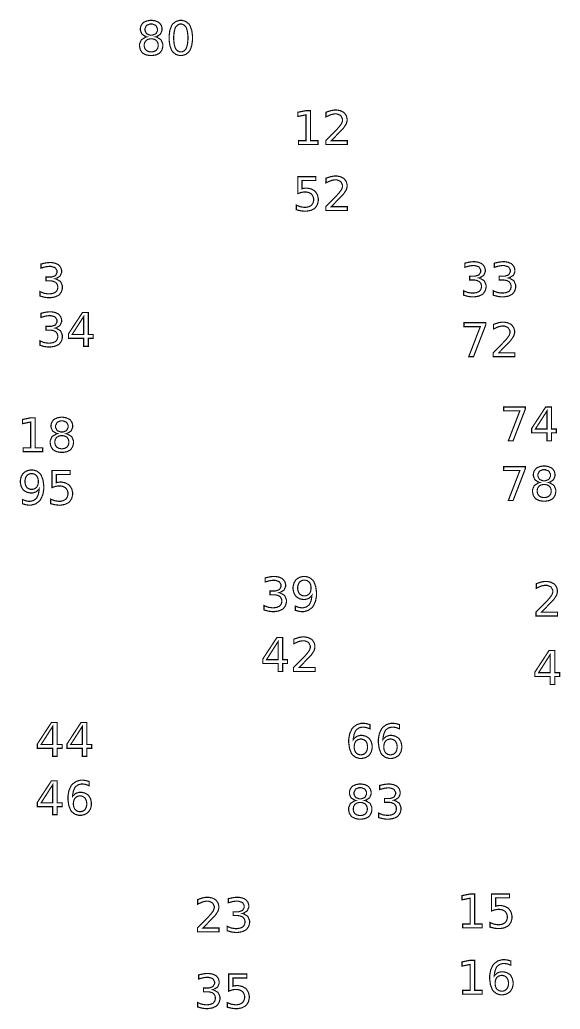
# Model space of a CAD drawing. Extents: x 0.2 to 50.1, y 1.6 to 26.7.
# Drawn here: x 38.19 to 43.03, y 4.73 to 13.6 of the extents above; entities that cross this region are included whole.
import ezdxf

# ---------------------------------------------------------------- set-up
doc = ezdxf.new("R2010")
doc.units = 0
doc.layers.get('0').update_dxf_attribs({"linetype": 'CONTINUOUS'})

msp = doc.modelspace()

# ---------------------------------------------------------------- linework, layer by layer
at = {"color": 1, "const_width": 0.010417}
for points in [[(39.3212, 13.4442), (39.3167, 13.4453), (39.2824, 13.4657), (39.28, 13.4687), (39.2775, 13.4717), (39.2651, 13.5027), (39.2651, 13.513), (39.2651, 13.5212), (39.2715, 13.5456), (39.2867, 13.567), (39.291, 13.5705), (39.2954, 13.5741), (39.3218, 13.5864), (39.3521, 13.5917), (39.3622, 13.5917), (39.3722, 13.5917), (39.4026, 13.5864), (39.429, 13.5741), (39.4333, 13.5705), (39.4378, 13.567), (39.4529, 13.5456), (39.4594, 13.5212), (39.4594, 13.513), (39.4594, 13.5019), (39.4471, 13.4717), (39.4447, 13.4687), (39.4422, 13.4657), (39.4081, 13.4453), (39.4036, 13.4442), (39.4086, 13.443), (39.4471, 13.4204), (39.4499, 13.417), (39.4526, 13.4137), (39.4664, 13.3794), (39.4664, 13.368), (39.4664, 13.3582), (39.4596, 13.3289), (39.4439, 13.304), (39.4394, 13.3001), (39.435, 13.2962), (39.4067, 13.2825), (39.3733, 13.2766), (39.3622, 13.2766), (39.3511, 13.2766), (39.3178, 13.2825), (39.2894, 13.2962), (39.285, 13.3001), (39.2804, 13.304), (39.2647, 13.3289), (39.2581, 13.3582), (39.2581, 13.368), (39.2581, 13.3803), (39.2719, 13.4137), (39.2747, 13.417), (39.2775, 13.4204), (39.3163, 13.443), (39.3212, 13.4442)], [(39.3063, 13.5091), (39.3063, 13.4999), (39.3185, 13.4746), (39.321, 13.4724), (39.3235, 13.4702), (39.3525, 13.4592), (39.3622, 13.4592), (39.3725, 13.4592), (39.4011, 13.4702), (39.4036, 13.4724), (39.4061, 13.4746), (39.4186, 13.5005), (39.4186, 13.5091), (39.4186, 13.5183), (39.4061, 13.5438), (39.4036, 13.546), (39.4011, 13.5482), (39.3719, 13.5592), (39.3622, 13.5592), (39.3519, 13.5592), (39.3235, 13.5482), (39.321, 13.546), (39.3185, 13.5438), (39.3063, 13.5177), (39.3063, 13.5091)], [(39.6275, 13.5917), (39.6388, 13.5917), (39.6726, 13.5817), (39.7011, 13.5581), (39.7056, 13.5514), (39.7101, 13.5447), (39.7257, 13.5018), (39.7325, 13.451), (39.7325, 13.434), (39.7325, 13.4171), (39.7257, 13.3664), (39.7101, 13.3237), (39.7056, 13.317), (39.7011, 13.3103), (39.6726, 13.2867), (39.6388, 13.2766), (39.6275, 13.2766), (39.6163, 13.2766), (39.5825, 13.2867), (39.554, 13.3103), (39.5496, 13.317), (39.5451, 13.3237), (39.5293, 13.3664), (39.5226, 13.4171), (39.5226, 13.434), (39.5226, 13.451), (39.5293, 13.5018), (39.5451, 13.5447), (39.5496, 13.5514), (39.554, 13.5581), (39.5825, 13.5817), (39.6163, 13.5917), (39.6275, 13.5917)], [(39.6275, 13.5592), (39.6206, 13.5592), (39.5997, 13.5514), (39.5824, 13.5332), (39.5797, 13.5279), (39.5771, 13.5227), (39.5678, 13.4888), (39.5639, 13.4477), (39.5639, 13.434), (39.5639, 13.4204), (39.5678, 13.3794), (39.5771, 13.3457), (39.5797, 13.3404), (39.5824, 13.3352), (39.5997, 13.317), (39.6206, 13.3092), (39.6275, 13.3092), (39.6344, 13.3092), (39.6556, 13.317), (39.6728, 13.3352), (39.6754, 13.3404), (39.6781, 13.3457), (39.6875, 13.3794), (39.6915, 13.4204), (39.6915, 13.434), (39.6915, 13.4477), (39.6875, 13.4888), (39.6781, 13.5227), (39.6754, 13.5279), (39.6728, 13.5332), (39.6556, 13.5514), (39.6344, 13.5592), (39.6275, 13.5592)], [(39.3622, 13.4268), (39.3557, 13.4268), (39.336, 13.4228), (39.3189, 13.4136), (39.3163, 13.411), (39.3133, 13.4084), (39.3036, 13.3924), (39.2994, 13.3741), (39.2994, 13.368), (39.2994, 13.3619), (39.3036, 13.3434), (39.3133, 13.3274), (39.3163, 13.3248), (39.3189, 13.3222), (39.336, 13.3131), (39.3557, 13.3092), (39.3622, 13.3092), (39.3688, 13.3092), (39.3883, 13.3131), (39.4056, 13.3222), (39.4085, 13.3248), (39.4113, 13.3275), (39.4211, 13.3435), (39.4254, 13.3619), (39.4254, 13.368), (39.4254, 13.3741), (39.4211, 13.3924), (39.4113, 13.4084), (39.4085, 13.411), (39.4056, 13.4136), (39.3885, 13.4228), (39.3688, 13.4268), (39.3622, 13.4268)], [(40.6818, 12.5137), (40.749, 12.5137), (40.749, 12.7455), (40.676, 12.731), (40.676, 12.7683), (40.7486, 12.783), (40.7897, 12.783), (40.7897, 12.5137), (40.8567, 12.5137), (40.8567, 12.4792), (40.6818, 12.4792), (40.6818, 12.5137)], [(40.9753, 12.5137), (41.1188, 12.5137), (41.1188, 12.4792), (40.9261, 12.4792), (40.9261, 12.5137), (40.9299, 12.5178), (40.9535, 12.5422), (40.9829, 12.5721), (40.9896, 12.5788), (40.9964, 12.5857), (41.0226, 12.6124), (41.0388, 12.6294), (41.0404, 12.6313), (41.0436, 12.635), (41.0667, 12.6663), (41.0679, 12.6689), (41.0693, 12.6715), (41.076, 12.6922), (41.076, 12.6991), (41.076, 12.7089), (41.0617, 12.7361), (41.0589, 12.7386), (41.0561, 12.7412), (41.025, 12.754), (41.0146, 12.754), (41.0044, 12.754), (40.9774, 12.7484), (40.9738, 12.7472), (40.9703, 12.7462), (40.9321, 12.7291), (40.9281, 12.7268), (40.9281, 12.7683), (40.9321, 12.77), (40.9707, 12.7824), (40.9742, 12.7833), (40.9778, 12.7841), (41.0049, 12.7885), (41.0139, 12.7885), (41.0244, 12.7885), (41.0563, 12.7826), (41.0843, 12.7688), (41.089, 12.7648), (41.0938, 12.7609), (41.1101, 12.7374), (41.1172, 12.7108), (41.1172, 12.7019), (41.1172, 12.693), (41.1113, 12.6691), (41.1101, 12.6663), (41.1089, 12.6635), (41.0878, 12.6306), (41.0847, 12.6268), (41.0839, 12.6258), (41.0739, 12.6153), (41.0567, 12.5974), (41.0521, 12.5927), (41.0476, 12.5881), (41.0193, 12.5589), (40.9836, 12.5222), (40.9753, 12.5137)], [(40.6751, 12.1919), (40.8365, 12.1919), (40.8365, 12.1572), (40.7128, 12.1572), (40.7128, 12.0828), (40.7143, 12.0833), (40.7292, 12.0871), (40.7307, 12.0873), (40.7321, 12.0876), (40.7444, 12.0889), (40.7486, 12.0889), (40.76, 12.0889), (40.7942, 12.0819), (40.8242, 12.0655), (40.8292, 12.0609), (40.834, 12.0563), (40.8514, 12.0282), (40.8589, 11.9962), (40.8589, 11.9856), (40.8589, 11.9747), (40.8513, 11.942), (40.8333, 11.914), (40.8283, 11.9094), (40.8232, 11.9049), (40.7915, 11.8891), (40.7546, 11.8823), (40.7424, 11.8823), (40.7326, 11.8823), (40.7065, 11.885), (40.7033, 11.8855), (40.7, 11.8861), (40.6658, 11.8942), (40.6622, 11.8953), (40.6622, 11.9365), (40.6653, 11.9349), (40.6969, 11.9224), (40.7003, 11.9216), (40.7035, 11.9208), (40.7319, 11.9168), (40.7415, 11.9168), (40.7493, 11.9168), (40.7729, 11.9214), (40.7936, 11.9322), (40.7971, 11.9352), (40.8004, 11.9384), (40.8125, 11.9571), (40.8176, 11.9785), (40.8176, 11.9856), (40.8176, 11.9927), (40.8125, 12.0139), (40.8004, 12.0327), (40.7971, 12.0357), (40.7936, 12.0388), (40.7729, 12.0497), (40.7493, 12.0544), (40.7415, 12.0544), (40.7332, 12.0544), (40.7112, 12.0513), (40.7085, 12.0507), (40.7058, 12.0501), (40.6779, 12.0407), (40.6751, 12.0394), (40.6751, 12.1919)], [(40.9753, 11.9226), (41.1188, 11.9226), (41.1188, 11.8881), (40.9261, 11.8881), (40.9261, 11.9226), (40.9299, 11.9267), (40.9535, 11.9511), (40.9829, 11.981), (40.9896, 11.9877), (40.9964, 11.9946), (41.0226, 12.0213), (41.0388, 12.0383), (41.0404, 12.0403), (41.0436, 12.0439), (41.0667, 12.0753), (41.0679, 12.0778), (41.0693, 12.0804), (41.076, 12.1011), (41.076, 12.108), (41.076, 12.1178), (41.0617, 12.145), (41.0589, 12.1475), (41.0561, 12.1501), (41.025, 12.1629), (41.0146, 12.1629), (41.0044, 12.1629), (40.9774, 12.1573), (40.9738, 12.1561), (40.9703, 12.1551), (40.9321, 12.138), (40.9281, 12.1357), (40.9281, 12.1772), (40.9321, 12.1789), (40.9707, 12.1913), (40.9742, 12.1922), (40.9778, 12.193), (41.0049, 12.1974), (41.0139, 12.1974), (41.0244, 12.1974), (41.0563, 12.1915), (41.0843, 12.1777), (41.089, 12.1737), (41.0938, 12.1698), (41.1101, 12.1463), (41.1172, 12.1197), (41.1172, 12.1108), (41.1172, 12.1019), (41.1113, 12.078), (41.1101, 12.0752), (41.1089, 12.0724), (41.0878, 12.0395), (41.0847, 12.0357), (41.0839, 12.0347), (41.0739, 12.0242), (41.0567, 12.0063), (41.0521, 12.0016), (41.0476, 11.997), (41.0193, 11.9678), (40.9836, 11.9311), (40.9753, 11.9226)], [(38.5042, 11.2766), (38.509, 11.2756), (38.5474, 11.2538), (38.5501, 11.2504), (38.5529, 11.2471), (38.5668, 11.2126), (38.5668, 11.2011), (38.5668, 11.1912), (38.559, 11.1612), (38.541, 11.1356), (38.5358, 11.1315), (38.5307, 11.1274), (38.4983, 11.1131), (38.4606, 11.1069), (38.4479, 11.1069), (38.4381, 11.1069), (38.4119, 11.1102), (38.4086, 11.1108), (38.4053, 11.1115), (38.3703, 11.1207), (38.3668, 11.1219), (38.3668, 11.1616), (38.3696, 11.16), (38.4008, 11.1473), (38.4043, 11.1464), (38.4076, 11.1456), (38.4369, 11.1414), (38.4468, 11.1414), (38.4553, 11.1414), (38.4808, 11.1452), (38.5022, 11.1541), (38.5057, 11.1566), (38.509, 11.1592), (38.5208, 11.1755), (38.5258, 11.1947), (38.5258, 11.2011), (38.5258, 11.2071), (38.5211, 11.225), (38.5101, 11.2405), (38.5069, 11.243), (38.5038, 11.2456), (38.4844, 11.2544), (38.4621, 11.2582), (38.4546, 11.2582), (38.4193, 11.2582), (38.4193, 11.292), (38.4564, 11.292), (38.4679, 11.292), (38.4999, 11.3022), (38.5026, 11.3042), (38.5053, 11.3063), (38.5189, 11.3309), (38.5189, 11.3391), (38.5189, 11.3481), (38.505, 11.3729), (38.5022, 11.3749), (38.4994, 11.3771), (38.4658, 11.3875), (38.4546, 11.3875), (38.4456, 11.3875), (38.4217, 11.3845), (38.4185, 11.3838), (38.4151, 11.3833), (38.3797, 11.3736), (38.3758, 11.3723), (38.3758, 11.409), (38.3797, 11.4101), (38.4162, 11.4182), (38.4197, 11.4188), (38.4231, 11.4193), (38.4494, 11.422), (38.4583, 11.422), (38.4688, 11.422), (38.5003, 11.4167), (38.5278, 11.4043), (38.5324, 11.4008), (38.5369, 11.3972), (38.5528, 11.3758), (38.5597, 11.3514), (38.5597, 11.3433), (38.5597, 11.3326), (38.5475, 11.3037), (38.5451, 11.3007), (38.5428, 11.2978), (38.5086, 11.2778), (38.5042, 11.2766)], [(42.2993, 11.2839), (42.3042, 11.2829), (42.3425, 11.261), (42.3453, 11.2577), (42.3481, 11.2543), (42.3621, 11.2199), (42.3621, 11.2084), (42.3621, 11.1985), (42.3542, 11.1685), (42.3361, 11.1428), (42.331, 11.1387), (42.3258, 11.1347), (42.2936, 11.1203), (42.2557, 11.1142), (42.2431, 11.1142), (42.2333, 11.1142), (42.2072, 11.1175), (42.2039, 11.1181), (42.2004, 11.1188), (42.1656, 11.128), (42.1619, 11.1292), (42.1619, 11.1689), (42.1647, 11.1673), (42.1961, 11.1546), (42.1994, 11.1537), (42.2029, 11.1529), (42.2322, 11.1487), (42.2421, 11.1487), (42.2506, 11.1487), (42.276, 11.1525), (42.2975, 11.1614), (42.3008, 11.1639), (42.3042, 11.1665), (42.316, 11.1827), (42.321, 11.202), (42.321, 11.2084), (42.321, 11.2144), (42.3163, 11.2323), (42.3053, 11.2478), (42.3021, 11.2503), (42.299, 11.2528), (42.2797, 11.2617), (42.2572, 11.2655), (42.2499, 11.2655), (42.2144, 11.2655), (42.2144, 11.2993), (42.2515, 11.2993), (42.2632, 11.2993), (42.2951, 11.3095), (42.2978, 11.3115), (42.3006, 11.3135), (42.314, 11.3382), (42.314, 11.3464), (42.314, 11.3554), (42.3001, 11.3802), (42.2974, 11.3822), (42.2946, 11.3843), (42.261, 11.3948), (42.2499, 11.3948), (42.2408, 11.3948), (42.2168, 11.3918), (42.2136, 11.3911), (42.2103, 11.3905), (42.1749, 11.3809), (42.1711, 11.3796), (42.1711, 11.4163), (42.175, 11.4174), (42.2115, 11.4255), (42.2149, 11.4261), (42.2183, 11.4266), (42.2447, 11.4293), (42.2535, 11.4293), (42.264, 11.4293), (42.2954, 11.424), (42.3229, 11.4116), (42.3275, 11.408), (42.3321, 11.4045), (42.3481, 11.383), (42.3549, 11.3587), (42.3549, 11.3505), (42.3549, 11.3399), (42.3428, 11.3109), (42.3403, 11.308), (42.3379, 11.3051), (42.3038, 11.285), (42.2993, 11.2839)], [(42.5646, 11.2839), (42.5694, 11.2829), (42.6079, 11.261), (42.6106, 11.2577), (42.6133, 11.2543), (42.6274, 11.2199), (42.6274, 11.2084), (42.6274, 11.1985), (42.6196, 11.1685), (42.6014, 11.1428), (42.5962, 11.1387), (42.5911, 11.1347), (42.5589, 11.1203), (42.521, 11.1142), (42.5085, 11.1142), (42.4986, 11.1142), (42.4725, 11.1175), (42.4692, 11.1181), (42.4658, 11.1188), (42.4308, 11.128), (42.4272, 11.1292), (42.4272, 11.1689), (42.43, 11.1673), (42.4614, 11.1546), (42.4647, 11.1537), (42.4682, 11.1529), (42.4975, 11.1487), (42.5074, 11.1487), (42.5158, 11.1487), (42.5412, 11.1525), (42.5628, 11.1614), (42.5661, 11.1639), (42.5694, 11.1665), (42.5813, 11.1827), (42.5862, 11.202), (42.5862, 11.2084), (42.5862, 11.2144), (42.5817, 11.2323), (42.5706, 11.2478), (42.5675, 11.2503), (42.5643, 11.2528), (42.545, 11.2617), (42.5226, 11.2655), (42.5151, 11.2655), (42.4797, 11.2655), (42.4797, 11.2993), (42.5168, 11.2993), (42.5285, 11.2993), (42.5604, 11.3095), (42.5631, 11.3115), (42.5658, 11.3135), (42.5793, 11.3382), (42.5793, 11.3464), (42.5793, 11.3554), (42.5654, 11.3802), (42.5626, 11.3822), (42.5599, 11.3843), (42.5262, 11.3948), (42.5151, 11.3948), (42.5061, 11.3948), (42.4821, 11.3918), (42.4789, 11.3911), (42.4757, 11.3905), (42.4403, 11.3809), (42.4364, 11.3796), (42.4364, 11.4163), (42.4403, 11.4174), (42.4768, 11.4255), (42.4801, 11.4261), (42.4836, 11.4266), (42.51, 11.4293), (42.5189, 11.4293), (42.5293, 11.4293), (42.5607, 11.424), (42.5883, 11.4116), (42.5928, 11.408), (42.5974, 11.4045), (42.6133, 11.383), (42.6201, 11.3587), (42.6201, 11.3505), (42.6201, 11.3399), (42.6081, 11.3109), (42.6057, 11.308), (42.6032, 11.3051), (42.569, 11.285), (42.5646, 11.2839)], [(38.5042, 10.8351), (38.509, 10.834), (38.5474, 10.8122), (38.5501, 10.8088), (38.5529, 10.8055), (38.5668, 10.7711), (38.5668, 10.7596), (38.5668, 10.7496), (38.559, 10.7197), (38.541, 10.694), (38.5358, 10.6899), (38.5307, 10.6858), (38.4983, 10.6715), (38.4606, 10.6654), (38.4479, 10.6654), (38.4381, 10.6654), (38.4119, 10.6686), (38.4086, 10.6693), (38.4053, 10.6699), (38.3703, 10.6791), (38.3668, 10.6803), (38.3668, 10.7201), (38.3696, 10.7184), (38.4008, 10.7057), (38.4043, 10.7049), (38.4076, 10.704), (38.4369, 10.6999), (38.4468, 10.6999), (38.4553, 10.6999), (38.4808, 10.7037), (38.5022, 10.7126), (38.5057, 10.7151), (38.509, 10.7177), (38.5208, 10.7339), (38.5258, 10.7532), (38.5258, 10.7596), (38.5258, 10.7656), (38.5211, 10.7835), (38.5101, 10.7989), (38.5069, 10.8014), (38.5038, 10.804), (38.4844, 10.8128), (38.4621, 10.8166), (38.4546, 10.8166), (38.4193, 10.8166), (38.4193, 10.8505), (38.4564, 10.8505), (38.4679, 10.8505), (38.4999, 10.8606), (38.5026, 10.8626), (38.5053, 10.8647), (38.5189, 10.8894), (38.5189, 10.8976), (38.5189, 10.9065), (38.505, 10.9313), (38.5022, 10.9334), (38.4994, 10.9355), (38.4658, 10.946), (38.4546, 10.946), (38.4456, 10.946), (38.4217, 10.9429), (38.4185, 10.9423), (38.4151, 10.9417), (38.3797, 10.9321), (38.3758, 10.9308), (38.3758, 10.9674), (38.3797, 10.9685), (38.4162, 10.9767), (38.4197, 10.9772), (38.4231, 10.9778), (38.4494, 10.9805), (38.4583, 10.9805), (38.4688, 10.9805), (38.5003, 10.9752), (38.5278, 10.9628), (38.5324, 10.9592), (38.5369, 10.9557), (38.5528, 10.9342), (38.5597, 10.9098), (38.5597, 10.9017), (38.5597, 10.8911), (38.5475, 10.8621), (38.5451, 10.8592), (38.5428, 10.8563), (38.5086, 10.8362), (38.5042, 10.8351)], [(38.7471, 10.975), (38.7988, 10.975), (38.7988, 10.7771), (38.8421, 10.7771), (38.8421, 10.7428), (38.7988, 10.7428), (38.7988, 10.6712), (38.7579, 10.6712), (38.7579, 10.7428), (38.6208, 10.7428), (38.6208, 10.7826), (38.7471, 10.975)], [(38.7579, 10.9392), (38.6542, 10.7771), (38.7579, 10.7771), (38.7579, 10.9392)], [(42.1646, 10.8826), (42.3599, 10.8826), (42.3599, 10.865), (42.2494, 10.5788), (42.2067, 10.5788), (42.3104, 10.8479), (42.1646, 10.8479), (42.1646, 10.8826)], [(42.4754, 10.6133), (42.6189, 10.6133), (42.6189, 10.5788), (42.4261, 10.5788), (42.4261, 10.6133), (42.43, 10.6173), (42.4536, 10.6417), (42.4831, 10.6716), (42.4897, 10.6784), (42.4965, 10.6852), (42.5226, 10.7119), (42.5388, 10.7289), (42.5406, 10.7309), (42.5437, 10.7346), (42.5668, 10.7659), (42.5681, 10.7684), (42.5694, 10.7711), (42.5761, 10.7917), (42.5761, 10.7986), (42.5761, 10.8085), (42.5618, 10.8356), (42.559, 10.8381), (42.5561, 10.8407), (42.525, 10.8535), (42.5147, 10.8535), (42.5044, 10.8535), (42.4775, 10.8479), (42.4739, 10.8468), (42.4703, 10.8457), (42.4322, 10.8287), (42.4281, 10.8264), (42.4281, 10.8678), (42.4322, 10.8695), (42.4707, 10.882), (42.4743, 10.8828), (42.4779, 10.8837), (42.505, 10.888), (42.514, 10.888), (42.5246, 10.888), (42.5563, 10.8821), (42.5844, 10.8683), (42.5892, 10.8644), (42.5938, 10.8605), (42.6103, 10.8369), (42.6174, 10.8103), (42.6174, 10.8014), (42.6174, 10.7925), (42.6114, 10.7687), (42.6101, 10.7658), (42.609, 10.7631), (42.5878, 10.7301), (42.5849, 10.7263), (42.5839, 10.7254), (42.574, 10.7149), (42.5568, 10.697), (42.5522, 10.6923), (42.5476, 10.6876), (42.5194, 10.6584), (42.4836, 10.6217), (42.4754, 10.6133)], [(42.5189, 10.1283), (42.7142, 10.1283), (42.7142, 10.1107), (42.6037, 9.82449), (42.561, 9.82449), (42.6647, 10.0936), (42.5189, 10.0936), (42.5189, 10.1283)], [(42.8965, 10.1283), (42.9482, 10.1283), (42.9482, 9.93039), (42.9917, 9.93039), (42.9917, 9.89611), (42.9482, 9.89611), (42.9482, 9.82449), (42.9075, 9.82449), (42.9075, 9.89611), (42.7703, 9.89611), (42.7703, 9.93582), (42.8965, 10.1283)], [(42.9075, 10.0925), (42.8038, 9.93039), (42.9075, 9.93039), (42.9075, 10.0925)], [(38.2158, 9.7615), (38.2831, 9.7615), (38.2831, 9.99328), (38.2099, 9.97874), (38.2099, 10.0161), (38.2826, 10.0308), (38.3236, 10.0308), (38.3236, 9.7615), (38.3907, 9.7615), (38.3907, 9.727), (38.2158, 9.727), (38.2158, 9.7615)], [(38.5208, 9.88867), (38.5164, 9.88976), (38.4819, 9.91021), (38.4796, 9.91319), (38.4771, 9.91624), (38.4647, 9.94715), (38.4647, 9.95747), (38.4647, 9.96565), (38.4712, 9.99007), (38.4863, 10.0115), (38.4906, 10.015), (38.495, 10.0186), (38.5214, 10.0309), (38.5517, 10.0362), (38.5618, 10.0362), (38.5719, 10.0362), (38.6022, 10.0309), (38.6286, 10.0186), (38.6329, 10.015), (38.6374, 10.0115), (38.6525, 9.99007), (38.659, 9.96565), (38.659, 9.95747), (38.659, 9.9464), (38.6467, 9.91624), (38.6443, 9.91319), (38.6418, 9.91021), (38.6076, 9.88976), (38.6032, 9.88867), (38.6082, 9.88753), (38.6467, 9.8649), (38.6494, 9.86154), (38.6522, 9.85824), (38.666, 9.82394), (38.666, 9.8125), (38.666, 9.80274), (38.6592, 9.77339), (38.6435, 9.74854), (38.639, 9.74457), (38.6346, 9.74067), (38.6062, 9.727), (38.5729, 9.72114), (38.5618, 9.72114), (38.5507, 9.72114), (38.5174, 9.727), (38.489, 9.74067), (38.4846, 9.74457), (38.48, 9.74854), (38.4643, 9.77339), (38.4576, 9.80274), (38.4576, 9.8125), (38.4576, 9.82476), (38.4715, 9.85824), (38.4743, 9.86154), (38.4771, 9.8649), (38.5158, 9.88753), (38.5208, 9.88867)], [(38.5058, 9.95356), (38.5058, 9.94439), (38.5181, 9.91911), (38.5206, 9.91689), (38.5231, 9.91471), (38.5521, 9.90365), (38.5618, 9.90365), (38.5722, 9.90365), (38.6007, 9.91471), (38.6032, 9.91689), (38.6057, 9.91911), (38.6182, 9.94499), (38.6182, 9.95356), (38.6182, 9.96278), (38.6057, 9.98828), (38.6032, 9.99046), (38.6007, 9.99268), (38.5715, 10.0037), (38.5618, 10.0037), (38.5515, 10.0037), (38.5231, 9.99268), (38.5206, 9.99046), (38.5181, 9.98828), (38.5058, 9.96224), (38.5058, 9.95356)], [(38.5618, 9.87131), (38.5553, 9.87131), (38.5356, 9.86735), (38.5186, 9.85812), (38.5158, 9.85547), (38.5129, 9.85286), (38.5032, 9.83692), (38.499, 9.81862), (38.499, 9.8125), (38.499, 9.80638), (38.5032, 9.78792), (38.5129, 9.77192), (38.5158, 9.76932), (38.5186, 9.76671), (38.5356, 9.7576), (38.5553, 9.75369), (38.5618, 9.75369), (38.5683, 9.75369), (38.5881, 9.7576), (38.6051, 9.76671), (38.6081, 9.76932), (38.6108, 9.77197), (38.6207, 9.78803), (38.625, 9.80643), (38.625, 9.8125), (38.625, 9.81862), (38.6207, 9.83692), (38.6108, 9.85286), (38.6081, 9.85547), (38.6051, 9.85812), (38.5881, 9.86735), (38.5683, 9.87131), (38.5618, 9.87131)], [(42.5189, 9.59343), (42.7142, 9.59343), (42.7142, 9.57585), (42.6037, 9.28961), (42.561, 9.28961), (42.6647, 9.55871), (42.5189, 9.55871), (42.5189, 9.59343)], [(42.8413, 9.45128), (42.8368, 9.45236), (42.8025, 9.47282), (42.8, 9.47581), (42.7975, 9.47885), (42.7853, 9.50976), (42.7853, 9.52007), (42.7853, 9.52826), (42.7917, 9.55268), (42.8068, 9.57411), (42.8111, 9.57758), (42.8154, 9.58117), (42.8418, 9.59353), (42.8721, 9.59885), (42.8822, 9.59885), (42.8924, 9.59885), (42.9226, 9.59353), (42.9492, 9.58117), (42.9535, 9.57758), (42.9578, 9.57411), (42.9729, 9.55268), (42.9794, 9.52826), (42.9794, 9.52007), (42.9794, 9.509), (42.9672, 9.47885), (42.9647, 9.47581), (42.9622, 9.47282), (42.9281, 9.45236), (42.9238, 9.45128), (42.9286, 9.45014), (42.9672, 9.42751), (42.97, 9.42415), (42.9726, 9.42085), (42.9864, 9.38656), (42.9864, 9.37511), (42.9864, 9.36535), (42.9797, 9.33599), (42.964, 9.31114), (42.9596, 9.30718), (42.955, 9.30328), (42.9267, 9.28961), (42.8933, 9.28375), (42.8822, 9.28375), (42.8711, 9.28375), (42.8378, 9.28961), (42.8096, 9.30328), (42.805, 9.30718), (42.8006, 9.31114), (42.7847, 9.33599), (42.7781, 9.36535), (42.7781, 9.37511), (42.7781, 9.38737), (42.7919, 9.42085), (42.7949, 9.42415), (42.7976, 9.42751), (42.8362, 9.45014), (42.8413, 9.45128)], [(38.2099, 9.26069), (38.2099, 9.29824), (38.2125, 9.29704), (38.2385, 9.2876), (38.2411, 9.28694), (38.2438, 9.28629), (38.2653, 9.28304), (38.2724, 9.28304), (38.2813, 9.28304), (38.3082, 9.28987), (38.3308, 9.30583), (38.3344, 9.31039), (38.3381, 9.31494), (38.3513, 9.34483), (38.3585, 9.38422), (38.359, 9.3935), (38.3571, 9.39063), (38.3321, 9.36822), (38.329, 9.3666), (38.326, 9.36507), (38.2983, 9.35726), (38.2892, 9.35726), (38.2789, 9.35726), (38.2483, 9.36415), (38.2212, 9.38026), (38.2168, 9.38482), (38.2124, 9.38943), (38.1969, 9.41749), (38.1904, 9.44965), (38.1904, 9.46035), (38.1904, 9.47086), (38.1972, 9.50239), (38.2133, 9.53054), (38.2179, 9.53521), (38.2225, 9.53999), (38.2503, 9.55653), (38.2813, 9.56364), (38.2917, 9.56364), (38.3033, 9.56364), (38.3382, 9.55354), (38.3675, 9.53), (38.3722, 9.52328), (38.3768, 9.51654), (38.3931, 9.47374), (38.4, 9.42285), (38.4, 9.40588), (38.4, 9.38976), (38.3914, 9.34142), (38.3715, 9.29844), (38.366, 9.29129), (38.3603, 9.28418), (38.3258, 9.25922), (38.2871, 9.24854), (38.2742, 9.24854), (38.2664, 9.24854), (38.2456, 9.25108), (38.2429, 9.25157), (38.2403, 9.25211), (38.2128, 9.25971), (38.2099, 9.26069)], [(38.2917, 9.3896), (38.2979, 9.3896), (38.3164, 9.39432), (38.3326, 9.40533), (38.3353, 9.40847), (38.3381, 9.41163), (38.3475, 9.43088), (38.3517, 9.45301), (38.3517, 9.46035), (38.3517, 9.46767), (38.3475, 9.48964), (38.3381, 9.50885), (38.3353, 9.51199), (38.3326, 9.51519), (38.3164, 9.52632), (38.2979, 9.53108), (38.2917, 9.53108), (38.2854, 9.53108), (38.2668, 9.52632), (38.2504, 9.51519), (38.2476, 9.51199), (38.245, 9.50885), (38.2356, 9.48964), (38.2317, 9.46767), (38.2317, 9.46035), (38.2317, 9.45301), (38.2356, 9.43088), (38.245, 9.41163), (38.2476, 9.40847), (38.2504, 9.40533), (38.2668, 9.39432), (38.2854, 9.3896), (38.2917, 9.3896)], [(38.4743, 9.55821), (38.6358, 9.55821), (38.6358, 9.52349), (38.5121, 9.52349), (38.5121, 9.44906), (38.5136, 9.4496), (38.5283, 9.4534), (38.5299, 9.45361), (38.5314, 9.45389), (38.5437, 9.45514), (38.5479, 9.45514), (38.5593, 9.45514), (38.5933, 9.44814), (38.6235, 9.43181), (38.6285, 9.42714), (38.6333, 9.42253), (38.6507, 9.39442), (38.6582, 9.36253), (38.6582, 9.35183), (38.6582, 9.34099), (38.6506, 9.30826), (38.6326, 9.28022), (38.6275, 9.27567), (38.6225, 9.27115), (38.5908, 9.25532), (38.5539, 9.24854), (38.5417, 9.24854), (38.5318, 9.24854), (38.5058, 9.25125), (38.5025, 9.25179), (38.4993, 9.25233), (38.465, 9.26047), (38.4615, 9.26156), (38.4615, 9.30279), (38.4646, 9.30117), (38.4963, 9.28868), (38.4994, 9.28782), (38.5028, 9.28706), (38.5313, 9.28304), (38.5407, 9.28304), (38.5486, 9.28304), (38.5722, 9.28765), (38.5929, 9.29844), (38.5962, 9.30149), (38.5997, 9.30464), (38.6117, 9.3234), (38.6169, 9.34472), (38.6169, 9.35183), (38.6169, 9.35894), (38.6117, 9.38021), (38.5997, 9.39893), (38.5962, 9.40196), (38.5929, 9.40511), (38.5722, 9.41596), (38.5486, 9.42062), (38.5407, 9.42062), (38.5325, 9.42062), (38.5104, 9.41758), (38.5078, 9.41694), (38.505, 9.41635), (38.4772, 9.40696), (38.4743, 9.40565), (38.4743, 9.55821)], [(42.8263, 9.51617), (42.8263, 9.507), (42.8386, 9.48172), (42.841, 9.47949), (42.8435, 9.47732), (42.8725, 9.46625), (42.8822, 9.46625), (42.8926, 9.46625), (42.9213, 9.47732), (42.9238, 9.47949), (42.9262, 9.48172), (42.9388, 9.5076), (42.9388, 9.51617), (42.9388, 9.52539), (42.9262, 9.55089), (42.9238, 9.55306), (42.9213, 9.55528), (42.8919, 9.56629), (42.8822, 9.56629), (42.8719, 9.56629), (42.8435, 9.55528), (42.841, 9.55306), (42.8386, 9.55089), (42.8263, 9.52485), (42.8263, 9.51617)], [(42.8822, 9.43392), (42.8757, 9.43392), (42.8561, 9.42996), (42.839, 9.42074), (42.8362, 9.41808), (42.8335, 9.41547), (42.8236, 9.39953), (42.8196, 9.38124), (42.8196, 9.37511), (42.8196, 9.36897), (42.8236, 9.35053), (42.8335, 9.33453), (42.8362, 9.33192), (42.839, 9.32932), (42.8561, 9.32021), (42.8757, 9.31629), (42.8822, 9.31629), (42.8888, 9.31629), (42.9085, 9.32021), (42.9257, 9.32932), (42.9285, 9.33192), (42.9313, 9.33458), (42.9413, 9.35064), (42.9454, 9.36903), (42.9454, 9.37511), (42.9454, 9.38124), (42.9413, 9.39953), (42.9313, 9.41547), (42.9285, 9.41808), (42.9257, 9.42074), (42.9085, 9.42996), (42.8889, 9.43392), (42.8822, 9.43392)], [(40.5107, 8.46408), (40.5157, 8.46306), (40.554, 8.44119), (40.5568, 8.43782), (40.5596, 8.43451), (40.5735, 8.40007), (40.5735, 8.38857), (40.5735, 8.37864), (40.5657, 8.34868), (40.5476, 8.32303), (40.5424, 8.3189), (40.5372, 8.31483), (40.505, 8.30051), (40.4671, 8.29438), (40.4546, 8.29438), (40.4447, 8.29438), (40.4186, 8.29764), (40.4153, 8.29829), (40.4119, 8.29893), (40.3769, 8.30817), (40.3733, 8.30935), (40.3733, 8.34907), (40.3763, 8.34744), (40.4075, 8.33475), (40.411, 8.33388), (40.4143, 8.33306), (40.4436, 8.32889), (40.4535, 8.32889), (40.4619, 8.32889), (40.4874, 8.33268), (40.5089, 8.34158), (40.5122, 8.34407), (40.5157, 8.34668), (40.5274, 8.3629), (40.5325, 8.38217), (40.5325, 8.38857), (40.5325, 8.39458), (40.5278, 8.41249), (40.5167, 8.42796), (40.5136, 8.43044), (40.5104, 8.433), (40.4911, 8.44185), (40.4688, 8.44564), (40.4612, 8.44564), (40.4258, 8.44564), (40.4258, 8.47949), (40.4631, 8.47949), (40.4746, 8.47949), (40.5065, 8.48964), (40.5092, 8.49164), (40.5119, 8.49371), (40.5256, 8.51839), (40.5256, 8.52658), (40.5256, 8.53554), (40.5115, 8.56033), (40.5087, 8.56239), (40.506, 8.56451), (40.4725, 8.57497), (40.4612, 8.57497), (40.4522, 8.57497), (40.4282, 8.57194), (40.425, 8.57129), (40.4218, 8.57069), (40.3864, 8.56108), (40.3825, 8.55979), (40.3825, 8.59646), (40.3864, 8.59754), (40.4229, 8.60568), (40.4264, 8.60622), (40.4297, 8.60678), (40.4561, 8.60949), (40.465, 8.60949), (40.4754, 8.60949), (40.5068, 8.60417), (40.5344, 8.59179), (40.5389, 8.58822), (40.5435, 8.58469), (40.5594, 8.56321), (40.5663, 8.53885), (40.5663, 8.53071), (40.5663, 8.52007), (40.5542, 8.4911), (40.5518, 8.48817), (40.5493, 8.48529), (40.5151, 8.46522), (40.5107, 8.46408)], [(40.6528, 8.30653), (40.6528, 8.34407), (40.6553, 8.34289), (40.6814, 8.33344), (40.684, 8.33279), (40.6867, 8.33214), (40.7081, 8.32889), (40.7153, 8.32889), (40.7242, 8.32889), (40.751, 8.33572), (40.7737, 8.35167), (40.7774, 8.35622), (40.781, 8.36079), (40.7942, 8.39068), (40.8014, 8.43007), (40.8018, 8.43935), (40.7999, 8.43647), (40.775, 8.41407), (40.7719, 8.41243), (40.7689, 8.41092), (40.7413, 8.4031), (40.7319, 8.4031), (40.7217, 8.4031), (40.6911, 8.41), (40.6642, 8.42611), (40.6597, 8.43067), (40.6553, 8.43528), (40.6399, 8.46332), (40.6332, 8.4955), (40.6332, 8.50618), (40.6332, 8.51671), (40.6401, 8.54824), (40.6563, 8.57639), (40.6608, 8.58106), (40.6654, 8.58583), (40.6931, 8.60237), (40.7242, 8.60949), (40.7346, 8.60949), (40.7463, 8.60949), (40.781, 8.59939), (40.8104, 8.57585), (40.8151, 8.56912), (40.8197, 8.56239), (40.8358, 8.51958), (40.8429, 8.46869), (40.8429, 8.45171), (40.8429, 8.4356), (40.8343, 8.38726), (40.8144, 8.34429), (40.8088, 8.33713), (40.8031, 8.33003), (40.7688, 8.30507), (40.7299, 8.29438), (40.7171, 8.29438), (40.7092, 8.29438), (40.6883, 8.29693), (40.6858, 8.29742), (40.6831, 8.29796), (40.6556, 8.30556), (40.6528, 8.30653)], [(40.7346, 8.43544), (40.7407, 8.43544), (40.7592, 8.44015), (40.7756, 8.45117), (40.7782, 8.45432), (40.781, 8.45747), (40.7904, 8.47672), (40.7944, 8.49886), (40.7944, 8.50618), (40.7944, 8.51351), (40.7904, 8.53549), (40.781, 8.55469), (40.7782, 8.55783), (40.7756, 8.56104), (40.7592, 8.57215), (40.7407, 8.57693), (40.7346, 8.57693), (40.7283, 8.57693), (40.7096, 8.57215), (40.6932, 8.56104), (40.6906, 8.55783), (40.6878, 8.55469), (40.6785, 8.53549), (40.6744, 8.51351), (40.6744, 8.50618), (40.6744, 8.49886), (40.6785, 8.47672), (40.6878, 8.45747), (40.6906, 8.45432), (40.6932, 8.45117), (40.7096, 8.44015), (40.7283, 8.43544), (40.7346, 8.43544)], [(42.8589, 8.29025), (43.0024, 8.29025), (43.0024, 8.25575), (42.8096, 8.25575), (42.8096, 8.29025), (42.8135, 8.29432), (42.8371, 8.31868), (42.8665, 8.34858), (42.8732, 8.35536), (42.88, 8.36219), (42.9061, 8.38889), (42.9222, 8.40593), (42.924, 8.40788), (42.9272, 8.41157), (42.9503, 8.44288), (42.9515, 8.44542), (42.9529, 8.44803), (42.9596, 8.46869), (42.9596, 8.47558), (42.9596, 8.48546), (42.9453, 8.51258), (42.9425, 8.51508), (42.9396, 8.51768), (42.9085, 8.53049), (42.8982, 8.53049), (42.8879, 8.53049), (42.861, 8.5249), (42.8574, 8.52376), (42.8537, 8.52268), (42.8157, 8.50564), (42.8115, 8.50336), (42.8115, 8.54482), (42.8157, 8.5465), (42.8542, 8.55897), (42.8578, 8.55979), (42.8614, 8.56065), (42.8885, 8.565), (42.8975, 8.565), (42.9081, 8.565), (42.9397, 8.55908), (42.9679, 8.54531), (42.9726, 8.54135), (42.9772, 8.53743), (42.9938, 8.51389), (43.0008, 8.48731), (43.0008, 8.4784), (43.0008, 8.46951), (42.9949, 8.44564), (42.9936, 8.44282), (42.9925, 8.44006), (42.9712, 8.40712), (42.9682, 8.40332), (42.9674, 8.40235), (42.9575, 8.39188), (42.9403, 8.37397), (42.9357, 8.36925), (42.9311, 8.36458), (42.9029, 8.33539), (42.8671, 8.29872), (42.8589, 8.29025)], [(40.4883, 8.06256), (40.54, 8.06256), (40.54, 7.86464), (40.5835, 7.86464), (40.5835, 7.83035), (40.54, 7.83035), (40.54, 7.75874), (40.4993, 7.75874), (40.4993, 7.83035), (40.3621, 7.83035), (40.3621, 7.87007), (40.4883, 8.06256)], [(40.6868, 7.79324), (40.8303, 7.79324), (40.8303, 7.75874), (40.6376, 7.75874), (40.6376, 7.79324), (40.6414, 7.79731), (40.665, 7.82167), (40.6944, 7.85157), (40.7011, 7.85835), (40.7079, 7.86518), (40.7342, 7.89188), (40.7503, 7.9089), (40.7519, 7.91086), (40.7553, 7.91456), (40.7782, 7.94586), (40.7796, 7.9484), (40.7808, 7.95101), (40.7875, 7.97168), (40.7875, 7.97857), (40.7875, 7.98844), (40.7732, 8.01557), (40.7704, 8.01807), (40.7676, 8.02067), (40.7365, 8.03347), (40.7261, 8.03347), (40.716, 8.03347), (40.6889, 8.02789), (40.6853, 8.02675), (40.6818, 8.02567), (40.6436, 8.00862), (40.6396, 8.00635), (40.6396, 8.04779), (40.6436, 8.04949), (40.6822, 8.06196), (40.6858, 8.06278), (40.6893, 8.06364), (40.7164, 8.06799), (40.7254, 8.06799), (40.736, 8.06799), (40.7678, 8.06207), (40.7958, 8.04829), (40.8006, 8.04432), (40.8053, 8.04042), (40.8217, 8.01688), (40.8287, 7.99029), (40.8287, 7.98139), (40.8287, 7.9725), (40.8228, 7.94863), (40.8217, 7.94581), (40.8204, 7.94303), (40.7993, 7.9101), (40.7963, 7.90631), (40.7954, 7.90533), (40.7854, 7.89486), (40.7682, 7.87696), (40.7636, 7.87224), (40.7592, 7.86757), (40.7308, 7.83837), (40.6951, 7.80171), (40.6868, 7.79324)], [(40.4993, 8.02675), (40.3956, 7.86464), (40.4993, 7.86464), (40.4993, 8.02675)], [(42.9257, 7.94547), (42.9774, 7.94547), (42.9774, 7.74756), (43.0208, 7.74756), (43.0208, 7.71326), (42.9774, 7.71326), (42.9774, 7.64165), (42.9365, 7.64165), (42.9365, 7.71326), (42.7994, 7.71326), (42.7994, 7.75299), (42.9257, 7.94547)], [(42.9365, 7.90967), (42.8328, 7.74756), (42.9365, 7.74756), (42.9365, 7.90967)], [(38.469, 7.30176), (38.5207, 7.30176), (38.5207, 7.10385), (38.564, 7.10385), (38.564, 7.06956), (38.5207, 7.06956), (38.5207, 6.99794), (38.4799, 6.99794), (38.4799, 7.06956), (38.3428, 7.06956), (38.3428, 7.10926), (38.469, 7.30176)], [(38.4799, 7.26594), (38.3761, 7.10385), (38.4799, 7.10385), (38.4799, 7.26594)], [(38.7343, 7.30176), (38.786, 7.30176), (38.786, 7.10385), (38.8293, 7.10385), (38.8293, 7.06956), (38.786, 7.06956), (38.786, 6.99794), (38.7451, 6.99794), (38.7451, 7.06956), (38.6081, 7.06956), (38.6081, 7.10926), (38.7343, 7.30176)], [(38.7451, 7.26594), (38.6414, 7.10385), (38.7451, 7.10385), (38.7451, 7.26594)], [(41.3219, 7.2819), (41.3219, 7.24436), (41.3193, 7.24561), (41.2931, 7.25499), (41.2904, 7.25564), (41.2878, 7.25629), (41.2665, 7.25956), (41.2594, 7.25956), (41.2504, 7.25956), (41.2233, 7.25265), (41.2007, 7.2366), (41.1971, 7.23199), (41.1935, 7.22743), (41.1803, 7.1976), (41.1733, 7.15836), (41.1728, 7.14908), (41.1747, 7.15201), (41.1997, 7.17449), (41.2028, 7.176), (41.2058, 7.17763), (41.2335, 7.18554), (41.2426, 7.18554), (41.2529, 7.18554), (41.2836, 7.1786), (41.3106, 7.16243), (41.315, 7.15776), (41.3194, 7.15315), (41.335, 7.125), (41.3417, 7.09293), (41.3417, 7.08225), (41.3417, 7.07172), (41.3346, 7.04004), (41.3185, 7.01188), (41.3139, 7.00717), (41.3093, 7.0025), (41.2817, 6.986), (41.2506, 6.97894), (41.2403, 6.97894), (41.2286, 6.97894), (41.1937, 6.98904), (41.1642, 7.01258), (41.1596, 7.01932), (41.1549, 7.02604), (41.1386, 7.06874), (41.1318, 7.11942), (41.1318, 7.13629), (41.1318, 7.1525), (41.1403, 7.20101), (41.1601, 7.24397), (41.1658, 7.25108), (41.1715, 7.25825), (41.2058, 7.28331), (41.2447, 7.29406), (41.2576, 7.29406), (41.2654, 7.29406), (41.2863, 7.29156), (41.2889, 7.29101), (41.2915, 7.29053), (41.319, 7.28293), (41.3219, 7.2819)], [(41.5872, 7.2819), (41.5872, 7.24436), (41.5846, 7.24561), (41.5583, 7.25499), (41.5557, 7.25564), (41.5531, 7.25629), (41.5318, 7.25956), (41.5247, 7.25956), (41.5157, 7.25956), (41.4886, 7.25265), (41.466, 7.2366), (41.4624, 7.23199), (41.4589, 7.22743), (41.4457, 7.1976), (41.4386, 7.15836), (41.4381, 7.14908), (41.44, 7.15201), (41.465, 7.17449), (41.4681, 7.176), (41.4711, 7.17763), (41.4987, 7.18554), (41.5079, 7.18554), (41.5182, 7.18554), (41.5489, 7.1786), (41.5758, 7.16243), (41.5803, 7.15776), (41.5847, 7.15315), (41.6003, 7.125), (41.6069, 7.09293), (41.6069, 7.08225), (41.6069, 7.07172), (41.6, 7.04004), (41.5838, 7.01188), (41.5792, 7.00717), (41.5746, 7.0025), (41.5469, 6.986), (41.5158, 6.97894), (41.5056, 6.97894), (41.4939, 6.97894), (41.459, 6.98904), (41.4296, 7.01258), (41.4249, 7.01932), (41.4201, 7.02604), (41.404, 7.06874), (41.3971, 7.11942), (41.3971, 7.13629), (41.3971, 7.1525), (41.4056, 7.20101), (41.4254, 7.24397), (41.4311, 7.25108), (41.4368, 7.25825), (41.4712, 7.28331), (41.51, 7.29406), (41.5229, 7.29406), (41.5307, 7.29406), (41.5515, 7.29156), (41.5542, 7.29101), (41.5568, 7.29053), (41.5843, 7.28293), (41.5872, 7.2819)], [(41.2403, 7.153), (41.234, 7.153), (41.2153, 7.14828), (41.1989, 7.13726), (41.1962, 7.13411), (41.1935, 7.13097), (41.1842, 7.11171), (41.1801, 7.08963), (41.1801, 7.08225), (41.1801, 7.07493), (41.1842, 7.0529), (41.1935, 7.03358), (41.1962, 7.03039), (41.1989, 7.02724), (41.2153, 7.01622), (41.234, 7.0115), (41.2403, 7.0115), (41.2464, 7.0115), (41.2649, 7.01622), (41.2813, 7.02724), (41.2839, 7.03039), (41.2867, 7.03358), (41.2961, 7.0529), (41.3001, 7.07493), (41.3001, 7.08225), (41.3001, 7.08963), (41.2961, 7.11171), (41.2867, 7.13097), (41.2839, 7.13411), (41.2813, 7.13726), (41.2649, 7.14828), (41.2464, 7.153), (41.2403, 7.153)], [(41.5056, 7.153), (41.4993, 7.153), (41.4807, 7.14828), (41.4643, 7.13726), (41.4615, 7.13411), (41.4589, 7.13097), (41.4494, 7.11171), (41.4454, 7.08963), (41.4454, 7.08225), (41.4454, 7.07493), (41.4494, 7.0529), (41.4589, 7.03358), (41.4615, 7.03039), (41.4643, 7.02724), (41.4807, 7.01622), (41.4993, 7.0115), (41.5056, 7.0115), (41.5117, 7.0115), (41.5303, 7.01622), (41.5465, 7.02724), (41.5492, 7.03039), (41.5519, 7.03358), (41.5614, 7.0529), (41.5654, 7.07493), (41.5654, 7.08225), (41.5654, 7.08963), (41.5614, 7.11171), (41.5519, 7.13097), (41.5492, 7.13411), (41.5465, 7.13726), (41.5303, 7.14828), (41.5117, 7.153), (41.5056, 7.153)], [(38.469, 6.77903), (38.5207, 6.77903), (38.5207, 6.58111), (38.564, 6.58111), (38.564, 6.54682), (38.5207, 6.54682), (38.5207, 6.47521), (38.4799, 6.47521), (38.4799, 6.54682), (38.3428, 6.54682), (38.3428, 6.58653), (38.469, 6.77903)], [(38.4799, 6.74322), (38.3761, 6.58111), (38.4799, 6.58111), (38.4799, 6.74322)], [(38.8068, 6.77229), (38.8068, 6.73475), (38.8042, 6.736), (38.7779, 6.74539), (38.7753, 6.74604), (38.7728, 6.74669), (38.7514, 6.74994), (38.7443, 6.74994), (38.7353, 6.74994), (38.7083, 6.74306), (38.6856, 6.727), (38.6821, 6.72239), (38.6785, 6.71783), (38.6653, 6.68799), (38.6582, 6.64876), (38.6578, 6.63949), (38.6597, 6.64242), (38.6846, 6.66488), (38.6876, 6.66639), (38.6907, 6.66803), (38.7183, 6.67594), (38.7276, 6.67594), (38.7378, 6.67594), (38.7685, 6.669), (38.7954, 6.65283), (38.7999, 6.64817), (38.8043, 6.64356), (38.8199, 6.6154), (38.8265, 6.58333), (38.8265, 6.57264), (38.8265, 6.56212), (38.8196, 6.53043), (38.8033, 6.50228), (38.7988, 6.49756), (38.7942, 6.49289), (38.7665, 6.4764), (38.7356, 6.46935), (38.7251, 6.46935), (38.7136, 6.46935), (38.6786, 6.47944), (38.6492, 6.50299), (38.6444, 6.50971), (38.6399, 6.51644), (38.6236, 6.55914), (38.6167, 6.60981), (38.6167, 6.62668), (38.6167, 6.6429), (38.6251, 6.6914), (38.6451, 6.73438), (38.6508, 6.74149), (38.6565, 6.74864), (38.6908, 6.77371), (38.7296, 6.78444), (38.7425, 6.78444), (38.7504, 6.78444), (38.7713, 6.78196), (38.7737, 6.78142), (38.7764, 6.78093), (38.8039, 6.77333), (38.8068, 6.77229)], [(41.194, 6.60232), (41.1896, 6.6034), (41.1553, 6.62386), (41.1528, 6.62685), (41.1503, 6.62989), (41.1381, 6.66081), (41.1381, 6.67111), (41.1381, 6.67931), (41.1444, 6.70372), (41.1596, 6.72515), (41.1639, 6.72863), (41.1682, 6.73221), (41.1947, 6.74457), (41.225, 6.74989), (41.2351, 6.74989), (41.2451, 6.74989), (41.2756, 6.74457), (41.3019, 6.73221), (41.3063, 6.72863), (41.3106, 6.72515), (41.3258, 6.70372), (41.3324, 6.67931), (41.3324, 6.67111), (41.3324, 6.66004), (41.32, 6.62989), (41.3175, 6.62685), (41.315, 6.62386), (41.2808, 6.6034), (41.2765, 6.60232), (41.2815, 6.60118), (41.32, 6.57856), (41.3228, 6.57519), (41.3254, 6.57189), (41.3393, 6.5376), (41.3393, 6.52615), (41.3393, 6.51639), (41.3325, 6.48703), (41.3168, 6.46218), (41.3124, 6.45822), (41.3078, 6.45432), (41.2796, 6.44065), (41.2461, 6.43479), (41.2351, 6.43479), (41.224, 6.43479), (41.1907, 6.44065), (41.1624, 6.45432), (41.1578, 6.45822), (41.1533, 6.46218), (41.1376, 6.48703), (41.131, 6.51639), (41.131, 6.52615), (41.131, 6.53842), (41.1449, 6.57189), (41.1476, 6.57519), (41.1504, 6.57856), (41.189, 6.60118), (41.194, 6.60232)], [(41.5371, 6.60449), (41.5419, 6.60346), (41.5803, 6.5816), (41.5831, 6.57824), (41.5858, 6.57493), (41.5997, 6.54047), (41.5997, 6.52897), (41.5997, 6.51904), (41.5919, 6.4891), (41.5739, 6.46343), (41.5687, 6.45931), (41.5636, 6.45524), (41.5313, 6.44092), (41.4935, 6.43479), (41.4808, 6.43479), (41.471, 6.43479), (41.445, 6.43804), (41.4415, 6.43869), (41.4382, 6.43935), (41.4033, 6.44857), (41.3997, 6.44976), (41.3997, 6.48947), (41.4025, 6.48785), (41.4338, 6.47515), (41.4372, 6.47428), (41.4406, 6.47347), (41.47, 6.46929), (41.4797, 6.46929), (41.4882, 6.46929), (41.5138, 6.4731), (41.5353, 6.48199), (41.5386, 6.48449), (41.5419, 6.48708), (41.5538, 6.50331), (41.5588, 6.52257), (41.5588, 6.52897), (41.5588, 6.535), (41.554, 6.5529), (41.5431, 6.56836), (41.5399, 6.57086), (41.5367, 6.5734), (41.5174, 6.58225), (41.495, 6.58604), (41.4876, 6.58604), (41.4522, 6.58604), (41.4522, 6.6199), (41.4893, 6.6199), (41.5008, 6.6199), (41.5328, 6.63004), (41.5356, 6.63206), (41.5382, 6.63411), (41.5518, 6.65881), (41.5518, 6.66699), (41.5518, 6.67594), (41.5379, 6.70074), (41.5351, 6.70281), (41.5324, 6.70492), (41.4987, 6.71539), (41.4876, 6.71539), (41.4785, 6.71539), (41.4546, 6.71235), (41.4514, 6.71169), (41.4481, 6.7111), (41.4126, 6.7015), (41.4087, 6.70019), (41.4087, 6.73687), (41.4126, 6.73796), (41.4492, 6.7461), (41.4526, 6.74664), (41.4561, 6.74718), (41.4824, 6.74989), (41.4913, 6.74989), (41.5018, 6.74989), (41.5332, 6.74457), (41.5607, 6.73221), (41.5653, 6.72863), (41.5699, 6.7251), (41.5858, 6.70361), (41.5926, 6.67925), (41.5926, 6.67111), (41.5926, 6.66049), (41.5804, 6.63151), (41.5781, 6.62858), (41.5757, 6.62571), (41.5415, 6.60563), (41.5371, 6.60449)], [(38.7251, 6.64339), (38.719, 6.64339), (38.7003, 6.63867), (38.6839, 6.62765), (38.6811, 6.62451), (38.6785, 6.62136), (38.669, 6.60211), (38.6651, 6.58003), (38.6651, 6.57264), (38.6651, 6.56532), (38.669, 6.54329), (38.6785, 6.52399), (38.6811, 6.52078), (38.6839, 6.51764), (38.7003, 6.50662), (38.719, 6.5019), (38.7251, 6.5019), (38.7314, 6.5019), (38.7499, 6.50662), (38.7661, 6.51764), (38.7689, 6.52078), (38.7715, 6.52399), (38.781, 6.54329), (38.7851, 6.56532), (38.7851, 6.57264), (38.7851, 6.58003), (38.781, 6.60211), (38.7715, 6.62136), (38.7689, 6.62451), (38.7661, 6.62765), (38.7499, 6.63867), (38.7314, 6.64339), (38.7251, 6.64339)], [(41.179, 6.66721), (41.179, 6.65804), (41.1914, 6.63276), (41.1939, 6.63053), (41.1962, 6.62836), (41.2254, 6.61729), (41.2351, 6.61729), (41.2454, 6.61729), (41.274, 6.62836), (41.2765, 6.63053), (41.279, 6.63276), (41.2915, 6.65864), (41.2915, 6.66721), (41.2915, 6.67643), (41.279, 6.70193), (41.2765, 6.7041), (41.274, 6.70632), (41.2449, 6.71733), (41.2351, 6.71733), (41.2247, 6.71733), (41.1962, 6.70632), (41.1939, 6.7041), (41.1914, 6.70193), (41.179, 6.67589), (41.179, 6.66721)], [(41.2351, 6.58496), (41.2285, 6.58496), (41.2089, 6.581), (41.1918, 6.57178), (41.189, 6.56912), (41.1862, 6.56651), (41.1765, 6.55057), (41.1724, 6.53228), (41.1724, 6.52615), (41.1724, 6.52001), (41.1765, 6.50157), (41.1862, 6.48557), (41.189, 6.48296), (41.1918, 6.48036), (41.2089, 6.47125), (41.2285, 6.46733), (41.2351, 6.46733), (41.2415, 6.46733), (41.2613, 6.47125), (41.2785, 6.48036), (41.2813, 6.48296), (41.2842, 6.48562), (41.294, 6.50168), (41.2982, 6.52007), (41.2982, 6.52615), (41.2982, 6.53228), (41.294, 6.55057), (41.2842, 6.56651), (41.2813, 6.56912), (41.2785, 6.57178), (41.2614, 6.581), (41.2417, 6.58496), (41.2351, 6.58496)], [(42.1517, 5.49517), (42.2189, 5.49517), (42.2189, 5.72694), (42.1458, 5.7124), (42.1458, 5.74972), (42.2185, 5.76449), (42.2594, 5.76449), (42.2594, 5.49517), (42.3265, 5.49517), (42.3265, 5.46067), (42.1517, 5.46067), (42.1517, 5.49517)], [(42.4103, 5.76449), (42.5717, 5.76449), (42.5717, 5.72976), (42.4479, 5.72976), (42.4479, 5.65533), (42.4494, 5.65587), (42.4643, 5.65967), (42.4658, 5.65989), (42.4672, 5.66015), (42.4796, 5.6614), (42.4838, 5.6614), (42.4951, 5.6614), (42.5293, 5.6544), (42.5593, 5.63807), (42.5643, 5.6334), (42.5692, 5.62879), (42.5865, 5.60069), (42.594, 5.56879), (42.594, 5.55811), (42.594, 5.54725), (42.5864, 5.51454), (42.5685, 5.48649), (42.5635, 5.48193), (42.5583, 5.47743), (42.5267, 5.46158), (42.4897, 5.45481), (42.4775, 5.45481), (42.4678, 5.45481), (42.4417, 5.45751), (42.4385, 5.45806), (42.4351, 5.45861), (42.401, 5.46674), (42.3974, 5.46783), (42.3974, 5.50906), (42.4004, 5.50743), (42.4321, 5.49496), (42.4354, 5.49408), (42.4386, 5.49333), (42.4671, 5.48931), (42.4767, 5.48931), (42.4844, 5.48931), (42.5081, 5.49393), (42.5288, 5.50472), (42.5322, 5.50776), (42.5356, 5.5109), (42.5476, 5.52968), (42.5528, 5.551), (42.5528, 5.55811), (42.5528, 5.56521), (42.5476, 5.58649), (42.5356, 5.60519), (42.5322, 5.60824), (42.5288, 5.61139), (42.5081, 5.62224), (42.4844, 5.6269), (42.4767, 5.6269), (42.4683, 5.6269), (42.4464, 5.62386), (42.4436, 5.62321), (42.441, 5.62261), (42.4131, 5.61322), (42.4103, 5.61193), (42.4103, 5.76449)], [(39.8264, 5.46044), (39.9699, 5.46044), (39.9699, 5.42594), (39.7771, 5.42594), (39.7771, 5.46044), (39.781, 5.46451), (39.8046, 5.48888), (39.834, 5.51878), (39.8407, 5.52556), (39.8475, 5.53239), (39.8736, 5.55908), (39.8897, 5.57611), (39.8915, 5.57807), (39.8947, 5.58176), (39.9178, 5.61307), (39.919, 5.61561), (39.9204, 5.61822), (39.9271, 5.63889), (39.9271, 5.64578), (39.9271, 5.65565), (39.9128, 5.68278), (39.91, 5.68528), (39.9071, 5.68788), (39.876, 5.70068), (39.8657, 5.70068), (39.8554, 5.70068), (39.8285, 5.6951), (39.8249, 5.69396), (39.8212, 5.69287), (39.7832, 5.67583), (39.779, 5.67356), (39.779, 5.715), (39.7832, 5.71669), (39.8217, 5.72917), (39.8253, 5.72999), (39.8289, 5.73085), (39.856, 5.73519), (39.865, 5.73519), (39.8756, 5.73519), (39.9072, 5.72928), (39.9354, 5.7155), (39.9401, 5.71153), (39.9447, 5.70763), (39.9612, 5.68408), (39.9683, 5.6575), (39.9683, 5.6486), (39.9683, 5.63971), (39.9624, 5.61583), (39.9611, 5.61301), (39.96, 5.61025), (39.9388, 5.57731), (39.9358, 5.57351), (39.9349, 5.57254), (39.925, 5.56207), (39.9078, 5.54417), (39.9032, 5.53944), (39.8986, 5.53478), (39.8704, 5.50558), (39.8346, 5.46892), (39.8264, 5.46044)], [(40.1808, 5.58979), (40.1858, 5.58876), (40.2242, 5.56689), (40.2269, 5.56353), (40.2297, 5.56022), (40.2436, 5.52576), (40.2436, 5.51426), (40.2436, 5.50435), (40.2358, 5.47439), (40.2178, 5.44874), (40.2125, 5.44461), (40.2074, 5.44054), (40.1751, 5.42622), (40.1372, 5.42008), (40.1247, 5.42008), (40.1149, 5.42008), (40.0887, 5.42333), (40.0854, 5.42399), (40.0821, 5.42464), (40.0471, 5.43386), (40.0435, 5.43506), (40.0435, 5.47478), (40.0464, 5.47314), (40.0776, 5.46044), (40.0811, 5.45958), (40.0844, 5.45876), (40.1137, 5.45458), (40.1236, 5.45458), (40.1321, 5.45458), (40.1575, 5.45839), (40.179, 5.46729), (40.1824, 5.46978), (40.1858, 5.47239), (40.1975, 5.48861), (40.2026, 5.50786), (40.2026, 5.51426), (40.2026, 5.52029), (40.1979, 5.53819), (40.1868, 5.55365), (40.1838, 5.55615), (40.1806, 5.55871), (40.1613, 5.56754), (40.1389, 5.57135), (40.1314, 5.57135), (40.096, 5.57135), (40.096, 5.60519), (40.1332, 5.60519), (40.1447, 5.60519), (40.1767, 5.61535), (40.1793, 5.61735), (40.1821, 5.61942), (40.1957, 5.6441), (40.1957, 5.65229), (40.1957, 5.66124), (40.1817, 5.68604), (40.1789, 5.6881), (40.1761, 5.69021), (40.1426, 5.70068), (40.1314, 5.70068), (40.1224, 5.70068), (40.0983, 5.69764), (40.0951, 5.697), (40.0919, 5.6964), (40.0565, 5.68679), (40.0526, 5.68549), (40.0526, 5.72217), (40.0565, 5.72325), (40.0931, 5.73139), (40.0965, 5.73193), (40.0999, 5.73247), (40.1263, 5.73519), (40.1351, 5.73519), (40.1456, 5.73519), (40.1769, 5.72987), (40.2046, 5.7175), (40.209, 5.71392), (40.2136, 5.71039), (40.2296, 5.68892), (40.2364, 5.66456), (40.2364, 5.65642), (40.2364, 5.64578), (40.2243, 5.61681), (40.2219, 5.61388), (40.2194, 5.611), (40.1853, 5.59093), (40.1808, 5.58979)], [(42.1517, 4.90147), (42.2189, 4.90147), (42.2189, 5.13325), (42.1458, 5.11871), (42.1458, 5.15603), (42.2185, 5.17079), (42.2594, 5.17079), (42.2594, 4.90147), (42.3265, 4.90147), (42.3265, 4.86697), (42.1517, 4.86697), (42.1517, 4.90147)], [(42.5844, 5.16407), (42.5844, 5.12651), (42.5818, 5.12776), (42.5556, 5.13715), (42.5531, 5.13781), (42.5504, 5.13846), (42.529, 5.14171), (42.5219, 5.14171), (42.5129, 5.14171), (42.486, 5.13482), (42.4633, 5.11876), (42.4597, 5.11415), (42.4561, 5.1096), (42.4429, 5.07975), (42.4358, 5.04053), (42.4354, 5.03125), (42.4374, 5.03418), (42.4624, 5.05664), (42.4653, 5.05817), (42.4683, 5.05979), (42.496, 5.06771), (42.5053, 5.06771), (42.5154, 5.06771), (42.5461, 5.06076), (42.5731, 5.0446), (42.5775, 5.03993), (42.5819, 5.03532), (42.5975, 5.00717), (42.6042, 4.9751), (42.6042, 4.96442), (42.6042, 4.95389), (42.5972, 4.92219), (42.5811, 4.89404), (42.5764, 4.88932), (42.5718, 4.88465), (42.5442, 4.86817), (42.5132, 4.86111), (42.5029, 4.86111), (42.4913, 4.86111), (42.4564, 4.87121), (42.4268, 4.89475), (42.4221, 4.90147), (42.4175, 4.90821), (42.4012, 4.9509), (42.3943, 5.00157), (42.3943, 5.01844), (42.3943, 5.03467), (42.4028, 5.08317), (42.4228, 5.12614), (42.4285, 5.13325), (42.4342, 5.1404), (42.4685, 5.16547), (42.5072, 5.17622), (42.5203, 5.17622), (42.5281, 5.17622), (42.5489, 5.17372), (42.5515, 5.17318), (42.554, 5.17269), (42.5817, 5.1651), (42.5844, 5.16407)], [(39.9156, 4.90722), (39.9204, 4.90619), (39.9589, 4.88433), (39.9615, 4.88097), (39.9643, 4.87765), (39.9783, 4.84321), (39.9783, 4.83171), (39.9783, 4.82178), (39.9706, 4.79183), (39.9524, 4.76617), (39.9472, 4.76204), (39.9421, 4.75797), (39.9099, 4.74365), (39.8719, 4.73753), (39.8594, 4.73753), (39.8496, 4.73753), (39.8235, 4.74078), (39.8201, 4.74143), (39.8167, 4.74208), (39.7818, 4.75131), (39.7782, 4.7525), (39.7782, 4.79221), (39.781, 4.79058), (39.8124, 4.77789), (39.8157, 4.77701), (39.8192, 4.77621), (39.8485, 4.77203), (39.8583, 4.77203), (39.8668, 4.77203), (39.8922, 4.77582), (39.9138, 4.78472), (39.9171, 4.78722), (39.9204, 4.78982), (39.9322, 4.80604), (39.9372, 4.82531), (39.9372, 4.83171), (39.9372, 4.83772), (39.9325, 4.85563), (39.9215, 4.8711), (39.9185, 4.87358), (39.9153, 4.87614), (39.896, 4.88499), (39.8735, 4.88878), (39.8661, 4.88878), (39.8307, 4.88878), (39.8307, 4.92264), (39.8678, 4.92264), (39.8794, 4.92264), (39.9114, 4.93278), (39.914, 4.93479), (39.9168, 4.93685), (39.9303, 4.96153), (39.9303, 4.96972), (39.9303, 4.97868), (39.9164, 5.00347), (39.9136, 5.00553), (39.9108, 5.00765), (39.8772, 5.01812), (39.8661, 5.01812), (39.8571, 5.01812), (39.8331, 5.01508), (39.8299, 5.01443), (39.8267, 5.01383), (39.7911, 5.00424), (39.7874, 5.00293), (39.7874, 5.03961), (39.7912, 5.04069), (39.8278, 5.04883), (39.8311, 5.04937), (39.8346, 5.04992), (39.861, 5.05263), (39.8699, 5.05263), (39.8803, 5.05263), (39.9117, 5.04731), (39.9393, 5.03494), (39.9437, 5.03136), (39.9483, 5.02783), (39.9643, 5.00635), (39.9711, 4.98199), (39.9711, 4.97385), (39.9711, 4.96322), (39.959, 4.93425), (39.9567, 4.93132), (39.9542, 4.92844), (39.92, 4.90836), (39.9156, 4.90722)], [(40.0568, 5.04719), (40.2182, 5.04719), (40.2182, 5.01247), (40.0944, 5.01247), (40.0944, 4.93804), (40.096, 4.93858), (40.1108, 4.94239), (40.1124, 4.9426), (40.1137, 4.94287), (40.1261, 4.94412), (40.1303, 4.94412), (40.1417, 4.94412), (40.1758, 4.93712), (40.2058, 4.92079), (40.2108, 4.91613), (40.2158, 4.91151), (40.2331, 4.8834), (40.2406, 4.85151), (40.2406, 4.84082), (40.2406, 4.82997), (40.2329, 4.79725), (40.215, 4.76921), (40.21, 4.76465), (40.2049, 4.76014), (40.1732, 4.74431), (40.1363, 4.73753), (40.124, 4.73753), (40.1143, 4.73753), (40.0882, 4.74024), (40.085, 4.74078), (40.0817, 4.74132), (40.0475, 4.74946), (40.0439, 4.75054), (40.0439, 4.79178), (40.0469, 4.79015), (40.0786, 4.77767), (40.0819, 4.77681), (40.0851, 4.77604), (40.1136, 4.77203), (40.1232, 4.77203), (40.131, 4.77203), (40.1546, 4.77664), (40.1753, 4.78743), (40.1788, 4.79047), (40.1821, 4.79362), (40.1942, 4.81239), (40.1993, 4.83371), (40.1993, 4.84082), (40.1993, 4.84793), (40.1942, 4.86919), (40.1821, 4.88792), (40.1788, 4.89094), (40.1753, 4.8941), (40.1546, 4.90494), (40.131, 4.90961), (40.1232, 4.90961), (40.1149, 4.90961), (40.0929, 4.90657), (40.0901, 4.90593), (40.0875, 4.90533), (40.0596, 4.89594), (40.0568, 4.89464), (40.0568, 5.04719)], [(42.5029, 5.03515), (42.4967, 5.03515), (42.4779, 5.03043), (42.4615, 5.01942), (42.4589, 5.01628), (42.4561, 5.01313), (42.4467, 4.99387), (42.4428, 4.97179), (42.4428, 4.96442), (42.4428, 4.95708), (42.4467, 4.93506), (42.4561, 4.91575), (42.4589, 4.91254), (42.4615, 4.9094), (42.4779, 4.89839), (42.4967, 4.89367), (42.5029, 4.89367), (42.509, 4.89367), (42.5275, 4.89839), (42.5437, 4.9094), (42.5465, 4.91254), (42.5492, 4.91575), (42.5588, 4.93506), (42.5628, 4.95708), (42.5628, 4.96442), (42.5628, 4.97179), (42.5588, 4.99387), (42.5492, 5.01313), (42.5465, 5.01628), (42.5437, 5.01942), (42.5275, 5.03043), (42.509, 5.03515), (42.5029, 5.03515)]]:
    msp.add_lwpolyline(points, close=True, dxfattribs=at)

doc.saveas('drawing.dxf')
